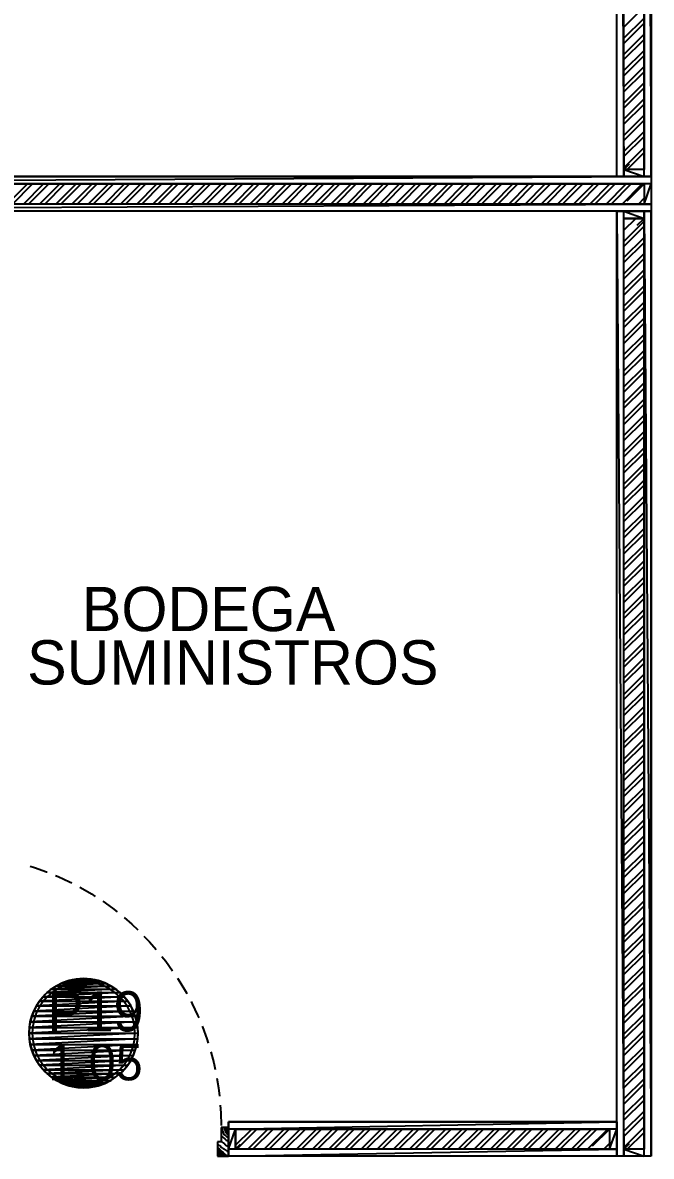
# Model space of a CAD drawing. Header units: millimetres. Extents: x 7649 to 34105, y 3983 to 25377.
# Drawn here: x 23903 to 26084, y 12918 to 16851 of the extents above; entities that cross this region are included whole.
import ezdxf

# ---------------------------------------------------------------- set-up
doc = ezdxf.new("R2010")
doc.units = ezdxf.units.MM

msp = doc.modelspace()

# ---------------------------------------------------------------- linework, layer by layer
at = {"layer": 'GEOMETRY', "color": 7}
for p, q in [((25963.91528, 16317.03056), (25963.91528, 20636.61806)), ((25963.91528, 20636.61806), (25988.78611, 16317.03056)), ((25963.91528, 20636.61806), (25988.78611, 16317.03056)), ((25988.78611, 16317.03056), (25988.78611, 20636.61806)), ((26058.63611, 16317.03056), (26058.63611, 20636.61806)), ((26058.63611, 20636.61806), (26084.03611, 16317.03056)), ((26058.63611, 20636.61806), (26084.03611, 16317.03056)), ((26084.03611, 16317.03056), (26084.03611, 20636.61806)), ((25988.78611, 16835.08472), (26058.63611, 16905.46389)), ((25988.78611, 16796.98472), (26058.63611, 16866.83472)), ((25988.78611, 16778.99306), (26058.63611, 16848.84306)), ((25988.78611, 16740.89306), (26058.63611, 16810.74306)), ((25988.78611, 16722.90139), (26058.63611, 16792.75139)), ((25988.78611, 16684.80139), (26058.63611, 16754.65139)), ((25988.78611, 16666.80972), (26058.63611, 16736.65972)), ((25988.78611, 16628.18056), (26058.63611, 16698.55972)), ((25988.78611, 16610.71806), (26058.63611, 16680.56806)), ((25988.78611, 16572.08889), (26058.63611, 16642.46806)), ((25988.78611, 16554.62639), (26058.63611, 16624.47639)), ((25988.78611, 16515.99722), (26058.63611, 16586.37639)), ((25988.78611, 16498.53472), (26058.63611, 16568.38472)), ((25988.78611, 16459.90556), (26058.63611, 16530.28472)), ((25988.78611, 16442.44306), (26058.63611, 16512.29306)), ((25988.78611, 16403.81389), (26058.63611, 16473.66389)), ((25988.78611, 16386.35139), (26058.63611, 16456.20139)), ((25988.78611, 16347.72222), (26058.63611, 16417.57222)), ((26000.42778, 16341.90139), (26058.63611, 16400.10972)), ((25988.78611, 16341.90139), (26008.89444, 16361.48056)), ((25988.78611, 16317.03056), (25988.78611, 16341.90139)), ((25988.78611, 16341.90139), (26058.63611, 16317.03056)), ((25988.78611, 16341.90139), (26058.63611, 16317.03056)), ((26058.63611, 16341.90139), (25988.78611, 16341.90139)), ((26056.51944, 16341.90139), (26058.63611, 16344.01806)), ((26058.63611, 16317.03056), (26058.63611, 16341.90139)), ((21283.96528, 16291.63056), (26084.03611, 16317.03056)), ((21283.96528, 16291.63056), (26084.03611, 16317.03056)), ((26084.03611, 16317.03056), (21283.96528, 16317.03056)), ((26084.03611, 16291.63056), (21283.96528, 16291.63056)), ((23849.89444, 16221.78056), (23919.74444, 16291.63056)), ((23867.88611, 16221.78056), (23937.73611, 16291.63056)), ((23905.98611, 16221.78056), (23975.83611, 16291.63056)), ((23923.97778, 16221.78056), (23993.82778, 16291.63056)), ((23962.07778, 16221.78056), (24032.45694, 16291.63056)), ((23980.06944, 16221.78056), (24049.91944, 16291.63056)), ((24018.16944, 16221.78056), (24088.54861, 16291.63056)), ((24036.16111, 16221.78056), (24106.01111, 16291.63056)), ((24074.26111, 16221.78056), (24144.64028, 16291.63056)), ((24092.25278, 16221.78056), (24162.10278, 16291.63056)), ((24130.35278, 16221.78056), (24200.73194, 16291.63056)), ((24148.34444, 16221.78056), (24218.19444, 16291.63056)), ((24186.97361, 16221.78056), (24256.82361, 16291.63056)), ((24204.43611, 16221.78056), (24274.28611, 16291.63056)), ((24243.06528, 16221.78056), (24312.91528, 16291.63056)), ((24260.52778, 16221.78056), (24330.37778, 16291.63056)), ((24299.15694, 16221.78056), (24369.00694, 16291.63056)), ((24316.61944, 16221.78056), (24386.46944, 16291.63056)), ((24355.24861, 16221.78056), (24425.09861, 16291.63056)), ((24372.71111, 16221.78056), (24442.56111, 16291.63056)), ((24411.34028, 16221.78056), (24481.19028, 16291.63056)), ((24428.80278, 16221.78056), (24499.18194, 16291.63056)), ((24467.43194, 16221.78056), (24537.28194, 16291.63056)), ((24484.89444, 16221.78056), (24555.27361, 16291.63056)), ((24523.52361, 16221.78056), (24593.37361, 16291.63056)), ((24540.98611, 16221.78056), (24611.36528, 16291.63056)), ((24579.61528, 16221.78056), (24649.46528, 16291.63056)), ((24597.07778, 16221.78056), (24667.45694, 16291.63056)), ((24635.70694, 16221.78056), (24705.55694, 16291.63056)), ((24653.69861, 16221.78056), (24723.54861, 16291.63056)), ((24691.79861, 16221.78056), (24761.64861, 16291.63056)), ((24709.79028, 16221.78056), (24779.64028, 16291.63056)), ((24747.89028, 16221.78056), (24817.74028, 16291.63056)), ((24765.88194, 16221.78056), (24835.73194, 16291.63056)), ((24803.98194, 16221.78056), (24874.36111, 16291.63056)), ((24821.97361, 16221.78056), (24891.82361, 16291.63056)), ((24860.07361, 16221.78056), (24930.45278, 16291.63056)), ((24878.06528, 16221.78056), (24947.91528, 16291.63056)), ((24916.16528, 16221.78056), (24986.54444, 16291.63056)), ((24934.15694, 16221.78056), (25004.00694, 16291.63056)), ((24972.25694, 16221.78056), (25042.63611, 16291.63056)), ((24990.24861, 16221.78056), (25060.09861, 16291.63056)), ((25028.87778, 16221.78056), (25098.72778, 16291.63056)), ((25046.34028, 16221.78056), (25116.19028, 16291.63056)), ((25084.96944, 16221.78056), (25154.81944, 16291.63056)), ((25102.43194, 16221.78056), (25172.28194, 16291.63056)), ((25141.06111, 16221.78056), (25210.91111, 16291.63056)), ((25158.52361, 16221.78056), (25228.37361, 16291.63056)), ((25197.15278, 16221.78056), (25267.00278, 16291.63056)), ((25214.61528, 16221.78056), (25284.46528, 16291.63056)), ((25253.24444, 16221.78056), (25323.09444, 16291.63056)), ((25270.70694, 16221.78056), (25341.08611, 16291.63056)), ((25309.33611, 16221.78056), (25379.18611, 16291.63056)), ((25326.79861, 16221.78056), (25397.17778, 16291.63056)), ((25365.42778, 16221.78056), (25435.27778, 16291.63056)), ((25382.89028, 16221.78056), (25453.26944, 16291.63056)), ((25421.51944, 16221.78056), (25491.36944, 16291.63056)), ((25438.98194, 16221.78056), (25509.36111, 16291.63056)), ((25477.61111, 16221.78056), (25547.46111, 16291.63056)), ((25495.07361, 16221.78056), (25565.45278, 16291.63056)), ((25533.70278, 16221.78056), (25603.55278, 16291.63056)), ((25551.69444, 16221.78056), (25621.54444, 16291.63056)), ((25589.79444, 16221.78056), (25659.64444, 16291.63056)), ((25607.78611, 16221.78056), (25677.63611, 16291.63056)), ((25645.88611, 16221.78056), (25716.26528, 16291.63056)), ((25663.87778, 16221.78056), (25733.72778, 16291.63056)), ((25701.97778, 16221.78056), (25772.35694, 16291.63056)), ((25719.96944, 16221.78056), (25789.81944, 16291.63056)), ((25758.06944, 16221.78056), (25828.44861, 16291.63056)), ((25776.06111, 16221.78056), (25845.91111, 16291.63056)), ((25814.16111, 16221.78056), (25884.54028, 16291.63056)), ((25832.15278, 16221.78056), (25902.00278, 16291.63056)), ((25870.25278, 16221.78056), (25940.63194, 16291.63056)), ((25888.24444, 16221.78056), (25958.09444, 16291.63056)), ((25926.87361, 16221.78056), (25996.72361, 16291.63056)), ((25944.33611, 16221.78056), (26014.18611, 16291.63056)), ((25988.78611, 16317.03056), (25963.91528, 16317.03056)), ((25982.96528, 16221.78056), (26052.81528, 16291.63056)), ((26058.63611, 16317.03056), (25988.78611, 16317.03056)), ((26000.42778, 16233.42222), (26058.63611, 16291.63056)), ((26056.51944, 16289.51389), (26058.63611, 16291.63056)), ((26084.03611, 16317.03056), (26058.63611, 16317.03056)), ((26058.63611, 16221.78056), (26084.03611, 16291.63056)), ((26058.63611, 16221.78056), (26084.03611, 16291.63056)), ((26084.03611, 16291.63056), (26058.63611, 16291.63056)), ((26058.63611, 16291.63056), (26058.63611, 16221.78056)), ((26084.03611, 16317.03056), (26084.03611, 16291.63056)), ((26084.03611, 16291.63056), (26084.03611, 16221.78056)), ((21283.96528, 16196.90972), (26084.03611, 16221.78056)), ((21283.96528, 16196.90972), (26084.03611, 16221.78056)), ((26084.03611, 16221.78056), (21283.96528, 16221.78056)), ((26039.05694, 16221.78056), (26058.63611, 16241.88889)), ((26084.03611, 16221.78056), (26058.63611, 16221.78056)), ((26084.03611, 16221.78056), (26084.03611, 16196.90972)), ((26084.03611, 16196.90972), (21283.96528, 16196.90972)), ((25963.91528, 12918.19306), (25963.91528, 16196.90972)), ((25963.91528, 16196.90972), (25988.78611, 12918.19306)), ((25963.91528, 16196.90972), (25988.78611, 12918.19306)), ((25988.78611, 16196.90972), (25963.91528, 16196.90972)), ((25988.78611, 12918.19306), (25988.78611, 16196.90972)), ((25988.78611, 16172.03889), (25988.78611, 16196.90972)), ((25988.78611, 16196.90972), (26058.63611, 16172.03889)), ((25988.78611, 16196.90972), (26058.63611, 16172.03889)), ((26058.63611, 16196.90972), (25988.78611, 16196.90972)), ((26058.63611, 16172.03889), (25988.78611, 16172.03889)), ((25988.78611, 16130.76389), (26030.06111, 16172.03889)), ((26035.35278, 16148.22639), (26058.63611, 16172.03889)), ((26058.63611, 16172.03889), (26058.63611, 16196.90972)), ((26058.63611, 12918.19306), (26058.63611, 16196.90972)), ((26058.63611, 16196.90972), (26084.03611, 12918.19306)), ((26058.63611, 16196.90972), (26084.03611, 12918.19306)), ((26084.03611, 16196.90972), (26058.63611, 16196.90972)), ((26084.03611, 12918.19306), (26084.03611, 16196.90972)), ((25988.78611, 16092.13472), (26058.63611, 16161.98472)), ((25988.78611, 16074.67222), (26058.63611, 16144.52222)), ((25988.78611, 16036.04306), (26058.63611, 16105.89306)), ((25988.78611, 16018.58056), (26058.63611, 16088.43056)), ((25988.78611, 15979.95139), (26058.63611, 16049.80139)), ((25988.78611, 15962.48889), (26058.63611, 16032.33889)), ((25988.78611, 15923.85972), (26058.63611, 15993.70972)), ((25988.78611, 15905.86806), (26058.63611, 15976.24722)), ((25988.78611, 15867.76806), (26058.63611, 15937.61806)), ((25988.78611, 15849.77639), (26058.63611, 15920.15556)), ((25988.78611, 15811.67639), (26058.63611, 15881.52639)), ((25988.78611, 15793.68472), (26058.63611, 15864.06389)), ((25988.78611, 15755.58472), (26058.63611, 15825.43472)), ((25988.78611, 15737.59306), (26058.63611, 15807.97222)), ((25988.78611, 15699.49306), (26058.63611, 15769.34306)), ((25988.78611, 15681.50139), (26058.63611, 15751.35139)), ((25988.78611, 15643.40139), (26058.63611, 15713.25139)), ((25988.78611, 15625.40972), (26058.63611, 15695.25972)), ((25988.78611, 15587.30972), (26058.63611, 15657.15972)), ((25988.78611, 15569.31806), (26058.63611, 15639.16806)), ((25988.78611, 15530.68889), (26058.63611, 15601.06806)), ((25988.78611, 15513.22639), (26058.63611, 15583.07639)), ((25988.78611, 15474.59722), (26058.63611, 15544.97639)), ((25988.78611, 15457.13472), (26058.63611, 15526.98472)), ((25988.78611, 15418.50556), (26058.63611, 15488.88472)), ((25988.78611, 15401.04306), (26058.63611, 15470.89306)), ((25988.78611, 15362.41389), (26058.63611, 15432.79306)), ((25988.78611, 15344.95139), (26058.63611, 15414.80139)), ((25988.78611, 15306.32222), (26058.63611, 15376.17222)), ((25988.78611, 15288.85972), (26058.63611, 15358.70972)), ((25988.78611, 15250.23056), (26058.63611, 15320.08056)), ((25988.78611, 15232.76806), (26058.63611, 15302.61806)), ((25988.78611, 15194.13889), (26058.63611, 15263.98889)), ((25988.78611, 15176.67639), (26058.63611, 15246.52639)), ((25988.78611, 15138.04722), (26058.63611, 15207.89722)), ((25988.78611, 15120.58472), (26058.63611, 15190.43472)), ((25988.78611, 15081.95556), (26058.63611, 15151.80556)), ((25988.78611, 15063.96389), (26058.63611, 15134.34306)), ((25988.78611, 15025.86389), (26058.63611, 15095.71389)), ((25988.78611, 15007.87222), (26058.63611, 15078.25139)), ((25988.78611, 14969.77222), (26058.63611, 15039.62222)), ((25988.78611, 14951.78056), (26058.63611, 15022.15972)), ((25988.78611, 14913.68056), (26058.63611, 14983.53056)), ((25988.78611, 14895.68889), (26058.63611, 14966.06806)), ((25988.78611, 14857.58889), (26058.63611, 14927.43889)), ((25988.78611, 14839.59722), (26058.63611, 14909.44722)), ((25988.78611, 14801.49722), (26058.63611, 14871.34722)), ((25988.78611, 14783.50556), (26058.63611, 14853.35556)), ((25988.78611, 14745.40556), (26058.63611, 14815.25556)), ((25988.78611, 14727.41389), (26058.63611, 14797.26389)), ((25988.78611, 14688.78472), (26058.63611, 14759.16389)), ((25988.78611, 14671.32222), (26058.63611, 14741.17222)), ((25988.78611, 14632.69306), (26058.63611, 14703.07222)), ((25988.78611, 14615.23056), (26058.63611, 14685.08056)), ((25988.78611, 14576.60139), (26058.63611, 14646.98056)), ((25988.78611, 14559.13889), (26058.63611, 14628.98889)), ((25988.78611, 14520.50972), (26058.63611, 14590.88889)), ((25988.78611, 14503.04722), (26058.63611, 14572.89722)), ((25988.78611, 14464.41806), (26058.63611, 14534.26806)), ((25988.78611, 14446.95556), (26058.63611, 14516.80556)), ((25988.78611, 14408.32639), (26058.63611, 14478.17639)), ((25988.78611, 14390.86389), (26058.63611, 14460.71389)), ((25988.78611, 14352.23472), (26058.63611, 14422.08472)), ((25988.78611, 14334.77222), (26058.63611, 14404.62222)), ((25988.78611, 14296.14306), (26058.63611, 14365.99306)), ((25988.78611, 14278.68056), (26058.63611, 14348.53056)), ((25988.78611, 14240.05139), (26058.63611, 14309.90139)), ((25988.78611, 14222.05972), (26058.63611, 14292.43889)), ((25988.78611, 14183.95972), (26058.63611, 14253.80972)), ((25988.78611, 14165.96806), (26058.63611, 14236.34722)), ((25988.78611, 14127.86806), (26058.63611, 14197.71806)), ((25988.78611, 14109.87639), (26058.63611, 14180.25556)), ((25988.78611, 14071.77639), (26058.63611, 14141.62639)), ((25988.78611, 14053.78472), (26058.63611, 14124.16389)), ((25988.78611, 14015.68472), (26058.63611, 14085.53472)), ((25988.78611, 13997.69306), (26058.63611, 14067.54306)), ((25988.78611, 13959.59306), (26058.63611, 14029.44306)), ((25988.78611, 13941.60139), (26058.63611, 14011.45139)), ((25988.78611, 13903.50139), (26058.63611, 13973.35139)), ((23929.26944, 13925.19722), (23944.61528, 13920.43472)), ((25988.78611, 13885.50972), (26058.63611, 13955.35972)), ((23944.61528, 13920.43472), (23985.89028, 13905.61806)), ((23985.89028, 13905.61806), (23988.00694, 13904.55972)), ((24017.11111, 13892.91806), (24026.10694, 13889.21389)), ((24026.10694, 13889.21389), (24065.79444, 13870.69306)), ((25988.78611, 13846.88056), (26058.63611, 13917.25972)), ((25988.78611, 13829.41806), (26058.63611, 13899.26806)), ((24065.79444, 13870.69306), (24073.73194, 13866.45972)), ((24101.24861, 13852.17222), (24104.42361, 13850.58472)), ((24104.42361, 13850.58472), (24141.99444, 13828.35972)), ((25988.78611, 13790.78889), (26058.63611, 13861.16806)), ((24141.99444, 13828.35972), (24155.22361, 13819.89306)), ((25988.78611, 13773.32639), (26058.63611, 13843.17639)), ((25988.78611, 13734.69722), (26058.63611, 13805.07639)), ((24181.15278, 13802.95972), (24214.49028, 13779.14722)), ((24214.49028, 13779.14722), (24231.42361, 13765.91806)), ((25988.78611, 13717.23472), (26058.63611, 13787.08472)), ((24255.76528, 13746.33889), (24281.69444, 13723.58472)), ((25988.78611, 13678.60556), (26058.63611, 13748.98472)), ((25988.78611, 13661.14306), (26058.63611, 13730.99306)), ((24281.69444, 13723.58472), (24302.33194, 13704.00556)), ((25988.78611, 13622.51389), (26058.63611, 13692.36389)), ((24324.02778, 13682.30972), (24343.60694, 13662.20139)), ((24343.60694, 13662.20139), (24366.36111, 13636.27222)), ((25988.78611, 13605.05139), (26058.63611, 13674.90139)), ((24385.94028, 13611.93056), (24399.69861, 13594.99722)), ((25988.78611, 13566.42222), (26058.63611, 13636.27222)), ((25988.78611, 13548.95972), (26058.63611, 13618.80972)), ((24399.69861, 13594.99722), (24423.51111, 13561.65972)), ((25988.78611, 13510.33056), (26058.63611, 13580.18056)), ((24153.63611, 13529.90972), (24056.26944, 13525.14722)), ((24056.26944, 13525.14722), (24075.31944, 13529.90972)), ((24153.63611, 13529.90972), (24056.26944, 13525.14722)), ((24089.07219, 13532.94525), (24064.45167, 13527.91462)), ((24134.05694, 13533.08472), (24075.31944, 13529.90972)), ((24075.31944, 13529.90972), (24094.89861, 13533.08472)), ((24134.05694, 13533.08472), (24075.31944, 13529.90972)), ((24075.31944, 13529.90972), (24153.63611, 13529.90972)), ((24075.31944, 13529.90972), (24153.63611, 13529.90972)), ((24114.74236, 13534.67222), (24089.07219, 13532.94525)), ((24114.47778, 13534.14306), (24094.89861, 13533.08472)), ((24094.89861, 13533.08472), (24134.05694, 13533.08472)), ((24094.89861, 13533.08472), (24134.05694, 13533.08472)), ((24134.05694, 13533.08472), (24114.47778, 13534.14306)), ((24140.41253, 13532.94525), (24114.74236, 13534.67222)), ((24153.63611, 13529.90972), (24134.05694, 13533.08472)), ((24165.03305, 13527.91462), (24140.41253, 13532.94525)), ((24172.68611, 13525.14722), (24153.63611, 13529.90972)), ((24440.97361, 13535.73056), (24448.91111, 13523.03056)), ((25988.78611, 13492.86806), (26058.63611, 13562.71806)), ((23999.14197, 13495.25474), (23980.97404, 13479.26346)), ((24225.60278, 13498.15972), (23988.00694, 13485.98889)), ((23988.00694, 13485.98889), (24003.35278, 13498.15972)), ((24225.60278, 13498.15972), (23988.00694, 13485.98889)), ((24019.26116, 13508.84396), (23999.14197, 13495.25474)), ((24208.66944, 13508.74306), (24003.35278, 13498.15972)), ((24003.35278, 13498.15972), (24019.75694, 13508.74306)), ((24208.66944, 13508.74306), (24003.35278, 13498.15972)), ((24003.35278, 13498.15972), (24225.60278, 13498.15972)), ((24003.35278, 13498.15972), (24225.60278, 13498.15972)), ((24024.86977, 13499.24868), (24005.93242, 13486.45772)), ((24041.10619, 13519.80572), (24019.26116, 13508.84396)), ((24191.20694, 13517.73889), (24019.75694, 13508.74306)), ((24019.75694, 13508.74306), (24037.74861, 13517.73889)), ((24191.20694, 13517.73889), (24019.75694, 13508.74306)), ((24019.75694, 13508.74306), (24208.66944, 13508.74306)), ((24019.75694, 13508.74306), (24208.66944, 13508.74306)), ((24045.4316, 13509.56652), (24024.86977, 13499.24868)), ((24172.68611, 13525.14722), (24037.74861, 13517.73889)), ((24037.74861, 13517.73889), (24056.26944, 13525.14722)), ((24172.68611, 13525.14722), (24037.74861, 13517.73889)), ((24037.74861, 13517.73889), (24191.20694, 13517.73889)), ((24037.74861, 13517.73889), (24191.20694, 13517.73889)), ((24064.45167, 13527.91462), (24041.10619, 13519.80572)), ((24067.40575, 13517.19908), (24045.4316, 13509.56652)), ((24056.26944, 13525.14722), (24172.68611, 13525.14722)), ((24056.26944, 13525.14722), (24172.68611, 13525.14722)), ((24090.58006, 13521.9342), (24067.40575, 13517.19908)), ((24114.74236, 13523.55972), (24090.58006, 13521.9342)), ((24138.90466, 13521.9342), (24114.74236, 13523.55972)), ((24162.07897, 13517.19908), (24138.90466, 13521.9342)), ((24184.05312, 13509.56652), (24162.07897, 13517.19908)), ((24188.37853, 13519.80572), (24165.03305, 13527.91462)), ((24191.20694, 13517.73889), (24172.68611, 13525.14722)), ((24204.61495, 13499.24868), (24184.05312, 13509.56652)), ((24210.22357, 13508.84396), (24188.37853, 13519.80572)), ((24208.66944, 13508.74306), (24191.20694, 13517.73889)), ((24223.5523, 13486.45772), (24204.61495, 13499.24868)), ((24225.60278, 13498.15972), (24208.66944, 13508.74306)), ((24230.34275, 13495.25474), (24210.22357, 13508.84396)), ((24240.94861, 13485.98889), (24225.60278, 13498.15972)), ((24248.51068, 13479.26346), (24230.34275, 13495.25474)), ((24448.91111, 13523.03056), (24471.13611, 13485.45972)), ((25988.78611, 13454.23889), (26058.63611, 13524.08889)), ((25988.78611, 13436.77639), (26058.63611, 13506.62639)), ((24267.40694, 13456.35556), (23950.96528, 13439.95139)), ((23950.96528, 13439.95139), (23961.54861, 13456.35556)), ((24267.40694, 13456.35556), (23950.96528, 13439.95139)), ((23964.98276, 13461.09553), (23951.39354, 13440.97634)), ((23973.77978, 13454.30508), (23960.98882, 13435.36773)), ((24254.70694, 13471.70139), (23961.54861, 13456.35556)), ((23961.54861, 13456.35556), (23974.24861, 13471.70139)), ((24254.70694, 13471.70139), (23961.54861, 13456.35556)), ((23961.54861, 13456.35556), (24267.40694, 13456.35556)), ((23961.54861, 13456.35556), (24267.40694, 13456.35556)), ((23980.97404, 13479.26346), (23964.98276, 13461.09553)), ((23988.8317, 13471.4058), (23973.77978, 13454.30508)), ((24240.94861, 13485.98889), (23974.24861, 13471.70139)), ((23974.24861, 13471.70139), (23988.00694, 13485.98889)), ((24240.94861, 13485.98889), (23974.24861, 13471.70139)), ((23974.24861, 13471.70139), (24254.70694, 13471.70139)), ((23974.24861, 13471.70139), (24254.70694, 13471.70139)), ((23988.00694, 13485.98889), (24240.94861, 13485.98889)), ((23988.00694, 13485.98889), (24240.94861, 13485.98889)), ((24005.93242, 13486.45772), (23988.8317, 13471.4058)), ((24240.65302, 13471.4058), (24223.5523, 13486.45772)), ((24255.70494, 13454.30508), (24240.65302, 13471.4058)), ((24254.70694, 13471.70139), (24240.94861, 13485.98889)), ((24264.50196, 13461.09553), (24248.51068, 13479.26346)), ((24267.40694, 13456.35556), (24254.70694, 13471.70139)), ((24268.4959, 13435.36773), (24255.70494, 13454.30508)), ((24278.09118, 13440.97634), (24264.50196, 13461.09553)), ((24277.99028, 13439.95139), (24267.40694, 13456.35556)), ((24471.13611, 13485.45972), (24473.25278, 13482.28472)), ((24487.54028, 13454.76806), (24491.77361, 13446.83056)), ((25988.78611, 13398.14722), (26058.63611, 13467.99722)), ((25988.78611, 13380.15556), (26058.63611, 13450.53472)), ((23940.43178, 13419.13131), (23932.32288, 13395.78583)), ((24286.98611, 13421.95972), (23934.56111, 13403.96806)), ((23934.56111, 13403.96806), (23941.96944, 13421.95972)), ((24286.98611, 13421.95972), (23934.56111, 13403.96806)), ((23951.39354, 13440.97634), (23940.43178, 13419.13131)), ((24277.99028, 13439.95139), (23941.96944, 13421.95972)), ((23941.96944, 13421.95972), (23950.96528, 13439.95139)), ((24277.99028, 13439.95139), (23941.96944, 13421.95972)), ((23941.96944, 13421.95972), (24286.98611, 13421.95972)), ((23941.96944, 13421.95972), (24286.98611, 13421.95972)), ((23950.67098, 13414.8059), (23943.03842, 13392.83175)), ((23960.98882, 13435.36773), (23950.67098, 13414.8059)), ((23950.96528, 13439.95139), (24277.99028, 13439.95139)), ((23950.96528, 13439.95139), (24277.99028, 13439.95139)), ((24278.81374, 13414.8059), (24268.4959, 13435.36773)), ((24286.98611, 13421.95972), (24277.99028, 13439.95139)), ((24289.05294, 13419.13131), (24278.09118, 13440.97634)), ((24286.4463, 13392.83175), (24278.81374, 13414.8059)), ((24293.86528, 13403.96806), (24286.98611, 13421.95972)), ((24297.16184, 13395.78583), (24289.05294, 13419.13131)), ((24491.77361, 13446.83056), (24510.29444, 13407.67222)), ((25988.78611, 13342.05556), (26058.63611, 13411.90556)), ((24299.15694, 13384.38889), (23926.62361, 13365.33889)), ((23926.62361, 13365.33889), (23929.79861, 13384.38889)), ((24299.15694, 13384.38889), (23926.62361, 13365.33889)), ((23932.32288, 13395.78583), (23927.29225, 13371.16531)), ((24293.86528, 13403.96806), (23929.79861, 13384.38889)), ((23929.79861, 13384.38889), (23934.56111, 13403.96806)), ((24293.86528, 13403.96806), (23929.79861, 13384.38889)), ((23929.79861, 13384.38889), (24299.15694, 13384.38889)), ((23929.79861, 13384.38889), (24299.15694, 13384.38889)), ((23934.56111, 13403.96806), (24293.86528, 13403.96806)), ((23934.56111, 13403.96806), (24293.86528, 13403.96806)), ((23943.03842, 13392.83175), (23938.3033, 13369.65744)), ((24291.18142, 13369.65744), (24286.4463, 13392.83175)), ((24299.15694, 13384.38889), (24293.86528, 13403.96806)), ((24302.19248, 13371.16531), (24297.16184, 13395.78583)), ((24302.33194, 13365.33889), (24299.15694, 13384.38889)), ((24510.29444, 13407.67222), (24514.52778, 13398.14722)), ((25988.78611, 13324.06389), (26058.63611, 13394.44306)), ((23927.29225, 13371.16531), (23925.56528, 13345.49514)), ((24302.33194, 13365.33889), (23925.56528, 13345.23056)), ((23925.56528, 13345.23056), (23926.62361, 13365.33889)), ((24302.33194, 13365.33889), (23925.56528, 13345.23056)), ((23925.56528, 13345.49514), (23927.29225, 13319.82497)), ((23925.56528, 13345.23056), (24303.39028, 13345.23056)), ((23925.56528, 13345.23056), (24303.39028, 13345.23056)), ((23926.62361, 13325.65139), (23925.56528, 13345.23056)), ((23926.62361, 13365.33889), (24302.33194, 13365.33889)), ((23926.62361, 13365.33889), (24302.33194, 13365.33889)), ((24303.39028, 13345.23056), (23926.62361, 13325.65139)), ((24303.39028, 13345.23056), (23926.62361, 13325.65139)), ((23936.14861, 13345.23056), (24292.27778, 13345.23056)), ((23938.3033, 13369.65744), (23936.67778, 13345.49514)), ((23936.67778, 13345.49514), (23938.3033, 13321.33284)), ((24292.80694, 13345.49514), (24291.18142, 13369.65744)), ((24291.18142, 13321.33284), (24292.80694, 13345.49514)), ((24303.91944, 13345.49514), (24302.19248, 13371.16531)), ((24302.19248, 13319.82497), (24303.91944, 13345.49514)), ((24303.39028, 13345.23056), (24302.33194, 13365.33889)), ((24302.33194, 13325.65139), (24303.39028, 13345.23056)), ((24526.16944, 13369.57222), (24527.22778, 13366.92639)), ((24527.22778, 13366.92639), (24542.04444, 13326.18056)), ((25988.78611, 13285.96389), (26058.63611, 13355.81389)), ((25988.78611, 13267.97222), (26058.63611, 13338.35139)), ((23926.62361, 13325.65139), (24302.33194, 13325.65139)), ((23926.62361, 13325.65139), (24302.33194, 13325.65139)), ((23929.79861, 13306.07222), (23926.62361, 13325.65139)), ((23927.29225, 13319.82497), (23932.32288, 13295.20445)), ((24302.33194, 13325.65139), (23929.79861, 13306.07222)), ((24302.33194, 13325.65139), (23929.79861, 13306.07222)), ((23929.79861, 13306.07222), (24299.15694, 13306.07222)), ((23929.79861, 13306.07222), (24299.15694, 13306.07222)), ((23934.56111, 13287.02222), (23929.79861, 13306.07222)), ((23932.32288, 13295.20445), (23940.43178, 13271.85897)), ((24299.15694, 13306.07222), (23934.56111, 13287.02222)), ((24299.15694, 13306.07222), (23934.56111, 13287.02222)), ((23938.3033, 13321.33284), (23943.03842, 13298.15853)), ((23943.03842, 13298.15853), (23950.67098, 13276.18438)), ((24278.81374, 13276.18438), (24286.4463, 13298.15853)), ((24286.4463, 13298.15853), (24291.18142, 13321.33284)), ((24289.05294, 13271.85897), (24297.16184, 13295.20445)), ((24293.86528, 13287.02222), (24299.15694, 13306.07222)), ((24297.16184, 13295.20445), (24302.19248, 13319.82497)), ((24299.15694, 13306.07222), (24302.33194, 13325.65139)), ((24542.04444, 13326.18056), (24547.33611, 13310.30556)), ((25988.78611, 13229.87222), (26058.63611, 13299.72222)), ((23934.56111, 13287.02222), (24293.86528, 13287.02222)), ((23934.56111, 13287.02222), (24293.86528, 13287.02222)), ((23941.96944, 13268.50139), (23934.56111, 13287.02222)), ((23940.43178, 13271.85897), (23951.39354, 13250.01393)), ((24293.86528, 13287.02222), (23941.96944, 13268.50139)), ((24293.86528, 13287.02222), (23941.96944, 13268.50139)), ((23941.96944, 13268.50139), (24286.98611, 13268.50139)), ((23941.96944, 13268.50139), (24286.98611, 13268.50139)), ((23950.96528, 13251.03889), (23941.96944, 13268.50139)), ((23950.67098, 13276.18438), (23960.98882, 13255.62255)), ((24286.98611, 13268.50139), (23950.96528, 13251.03889)), ((24286.98611, 13268.50139), (23950.96528, 13251.03889)), ((23960.98882, 13255.62255), (23973.77978, 13236.6852)), ((24255.70494, 13236.6852), (24268.4959, 13255.62255)), ((24268.4959, 13255.62255), (24278.81374, 13276.18438)), ((24277.99028, 13251.03889), (24286.98611, 13268.50139)), ((24278.09118, 13250.01393), (24289.05294, 13271.85897)), ((24286.98611, 13268.50139), (24293.86528, 13287.02222)), ((24556.33194, 13280.67222), (24566.38611, 13242.04306)), ((25988.78611, 13211.88056), (26058.63611, 13282.25972)), ((23950.96528, 13251.03889), (24277.99028, 13251.03889)), ((23950.96528, 13251.03889), (24277.99028, 13251.03889)), ((23961.54861, 13234.10556), (23950.96528, 13251.03889)), ((23951.39354, 13250.01393), (23964.98276, 13229.89475)), ((24277.99028, 13251.03889), (23961.54861, 13234.10556)), ((24277.99028, 13251.03889), (23961.54861, 13234.10556)), ((23961.54861, 13234.10556), (24267.40694, 13234.10556)), ((23961.54861, 13234.10556), (24267.40694, 13234.10556)), ((23974.24861, 13218.75972), (23961.54861, 13234.10556)), ((23964.98276, 13229.89475), (23980.97404, 13211.72682)), ((23973.77978, 13236.6852), (23988.8317, 13219.58448)), ((24267.40694, 13234.10556), (23974.24861, 13218.75972)), ((24267.40694, 13234.10556), (23974.24861, 13218.75972)), ((23974.24861, 13218.75972), (24254.70694, 13218.75972)), ((23974.24861, 13218.75972), (24254.70694, 13218.75972)), ((23988.00694, 13205.00139), (23974.24861, 13218.75972)), ((24254.70694, 13218.75972), (23988.00694, 13205.00139)), ((24254.70694, 13218.75972), (23988.00694, 13205.00139)), ((23988.8317, 13219.58448), (24005.93242, 13204.53256)), ((24223.5523, 13204.53256), (24240.65302, 13219.58448)), ((24240.65302, 13219.58448), (24255.70494, 13236.6852)), ((24240.94861, 13205.00139), (24254.70694, 13218.75972)), ((24248.51068, 13211.72682), (24264.50196, 13229.89475)), ((24254.70694, 13218.75972), (24267.40694, 13234.10556)), ((24264.50196, 13229.89475), (24278.09118, 13250.01393)), ((24267.40694, 13234.10556), (24277.99028, 13251.03889)), ((24566.38611, 13242.04306), (24571.14861, 13219.81806)), ((25988.78611, 13173.78056), (26058.63611, 13243.63056)), ((25988.78611, 13155.78889), (26058.63611, 13225.63889)), ((23980.97404, 13211.72682), (23999.14197, 13195.73554)), ((23988.00694, 13205.00139), (24240.94861, 13205.00139)), ((23988.00694, 13205.00139), (24240.94861, 13205.00139)), ((24003.35278, 13192.30139), (23988.00694, 13205.00139)), ((23999.14197, 13195.73554), (24019.26116, 13182.14632)), ((24240.94861, 13205.00139), (24003.35278, 13192.30139)), ((24240.94861, 13205.00139), (24003.35278, 13192.30139)), ((24003.35278, 13192.30139), (24225.60278, 13192.30139)), ((24003.35278, 13192.30139), (24225.60278, 13192.30139)), ((24019.75694, 13181.71806), (24003.35278, 13192.30139)), ((24005.93242, 13204.53256), (24024.86977, 13191.7416)), ((24019.26116, 13182.14632), (24041.10619, 13171.18456)), ((24225.60278, 13192.30139), (24019.75694, 13181.71806)), ((24225.60278, 13192.30139), (24019.75694, 13181.71806)), ((24019.75694, 13181.71806), (24208.66944, 13181.71806)), ((24019.75694, 13181.71806), (24208.66944, 13181.71806)), ((24037.74861, 13172.72222), (24019.75694, 13181.71806)), ((24024.86977, 13191.7416), (24045.4316, 13181.42376)), ((24208.66944, 13181.71806), (24037.74861, 13172.72222)), ((24208.66944, 13181.71806), (24037.74861, 13172.72222)), ((24045.4316, 13181.42376), (24067.40575, 13173.7912)), ((24162.07897, 13173.7912), (24184.05312, 13181.42376)), ((24184.05312, 13181.42376), (24204.61495, 13191.7416)), ((24188.37853, 13171.18456), (24210.22357, 13182.14632)), ((24191.20694, 13172.72222), (24208.66944, 13181.71806)), ((24204.61495, 13191.7416), (24223.5523, 13204.53256)), ((24208.66944, 13181.71806), (24225.60278, 13192.30139)), ((24210.22357, 13182.14632), (24230.34275, 13195.73554)), ((24225.60278, 13192.30139), (24240.94861, 13205.00139)), ((24230.34275, 13195.73554), (24248.51068, 13211.72682)), ((24576.96944, 13189.12639), (24582.26111, 13156.31806)), ((25988.78611, 13117.68889), (26058.63611, 13187.53889)), ((24037.74861, 13172.72222), (24191.20694, 13172.72222)), ((24037.74861, 13172.72222), (24191.20694, 13172.72222)), ((24056.26944, 13165.84306), (24037.74861, 13172.72222)), ((24041.10619, 13171.18456), (24064.45167, 13163.07566)), ((24191.20694, 13172.72222), (24056.26944, 13165.84306)), ((24191.20694, 13172.72222), (24056.26944, 13165.84306)), ((24056.26944, 13165.84306), (24172.68611, 13165.84306)), ((24056.26944, 13165.84306), (24172.68611, 13165.84306)), ((24075.31944, 13160.55139), (24056.26944, 13165.84306)), ((24064.45167, 13163.07566), (24089.07219, 13158.04502)), ((24067.40575, 13173.7912), (24090.58006, 13169.05608)), ((24172.68611, 13165.84306), (24075.31944, 13160.55139)), ((24172.68611, 13165.84306), (24075.31944, 13160.55139)), ((24075.31944, 13160.55139), (24153.63611, 13160.55139)), ((24153.63611, 13160.55139), (24075.31944, 13160.55139)), ((24075.31944, 13160.55139), (24094.89861, 13157.37639)), ((24089.07219, 13158.04502), (24114.74236, 13156.31806)), ((24090.58006, 13169.05608), (24114.74236, 13167.43056)), ((24094.89861, 13157.37639), (24153.63611, 13160.55139)), ((24094.89861, 13157.37639), (24153.63611, 13160.55139)), ((24134.05694, 13157.37639), (24094.89861, 13157.37639)), ((24134.05694, 13157.37639), (24094.89861, 13157.37639)), ((24094.89861, 13157.37639), (24114.47778, 13156.31806)), ((24114.47778, 13156.31806), (24134.05694, 13157.37639)), ((24114.74236, 13167.43056), (24138.90466, 13169.05608)), ((24114.74236, 13156.31806), (24140.41253, 13158.04502)), ((24153.63611, 13160.55139), (24134.05694, 13157.37639)), ((24138.90466, 13169.05608), (24162.07897, 13173.7912)), ((24140.41253, 13158.04502), (24165.03305, 13163.07566)), ((24153.63611, 13160.55139), (24172.68611, 13165.84306)), ((24165.03305, 13163.07566), (24188.37853, 13171.18456)), ((24172.68611, 13165.84306), (24191.20694, 13172.72222)), ((24582.26111, 13156.31806), (24585.96528, 13127.21389)), ((25988.78611, 13099.69722), (26058.63611, 13169.54722)), ((25988.78611, 13061.59722), (26058.63611, 13131.44722)), ((25988.78611, 13043.60556), (26058.63611, 13113.45556)), ((24588.61111, 13095.99306), (24590.72778, 13069.53472)), ((24590.72778, 13069.53472), (24591.78611, 13025.61389)), ((25988.78611, 13004.97639), (26058.63611, 13075.35556)), ((25988.78611, 12987.51389), (26058.63611, 13057.36389)), ((24617.18611, 13017.67639), (24591.78611, 13017.67639)), ((24591.78611, 13017.67639), (24591.78611, 12967.93472)), ((24593.90278, 13017.67639), (24595.49028, 13011.32639)), ((24602.36944, 13017.67639), (24603.95694, 13011.85556)), ((24608.19028, 13017.67639), (24610.30694, 13010.79722)), ((24617.18611, 13012.91389), (25963.91528, 13038.31389)), ((24617.18611, 13012.91389), (25963.91528, 13038.31389)), ((25963.91528, 13038.31389), (24617.18611, 13038.31389)), ((24617.18611, 13038.31389), (24617.18611, 13012.91389)), ((24617.18611, 12918.19306), (24617.18611, 13017.67639)), ((25963.91528, 13038.31389), (25963.91528, 13012.91389)), ((25988.78611, 12948.88472), (26058.63611, 13019.26389)), ((24591.78611, 12990.15972), (24595.49028, 12986.98472)), ((24595.49028, 13011.32639), (24597.07778, 13006.56389)), ((24595.49028, 12986.98472), (24599.19444, 12983.80972)), ((24597.07778, 13006.56389), (24598.13611, 13003.38889)), ((24598.13611, 13003.38889), (24598.66528, 13000.74306)), ((24598.66528, 13000.74306), (24600.25278, 12997.03889)), ((24599.19444, 12983.80972), (24604.48611, 12979.04722)), ((24600.25278, 12997.03889), (24602.36944, 12994.39306)), ((24602.36944, 12994.39306), (24604.48611, 12992.80556)), ((24603.95694, 13011.85556), (24605.54444, 13006.56389)), ((24604.48611, 12992.80556), (24607.13194, 12990.15972)), ((24604.48611, 12979.04722), (24609.77778, 12974.81389)), ((24605.54444, 13006.56389), (24606.60278, 13002.85972)), ((24606.60278, 13002.85972), (24607.66111, 13000.74306)), ((24607.13194, 12990.15972), (24610.83611, 12987.51389)), ((24607.66111, 13000.74306), (24609.77778, 12998.09722)), ((24609.77778, 12998.09722), (24611.89444, 12996.50972)), ((24610.30694, 13010.79722), (24611.36528, 13007.62222)), ((24610.83611, 12987.51389), (24614.01111, 12985.39722)), ((24611.36528, 13007.62222), (24611.89444, 13005.50556)), ((24611.89444, 13005.50556), (24612.42361, 13003.91806)), ((24611.89444, 12996.50972), (24612.95278, 12995.45139)), ((24612.42361, 13003.91806), (24612.95278, 13003.38889)), ((24612.95278, 13003.38889), (24614.01111, 13002.85972)), ((24612.95278, 12995.45139), (24614.01111, 12994.92222)), ((24614.01111, 13002.85972), (24615.06944, 13002.33056)), ((24614.01111, 12994.92222), (24614.54028, 12994.39306)), ((24614.01111, 12985.39722), (24617.18611, 12983.28056)), ((24614.54028, 12994.39306), (24615.06944, 12994.39306)), ((24615.06944, 13002.33056), (24617.18611, 13001.27222)), ((24615.06944, 12994.39306), (24615.59861, 12993.86389)), ((24615.59861, 12993.86389), (24617.18611, 12993.33472)), ((24617.18611, 12943.06389), (24642.05694, 13012.91389)), ((24617.18611, 12943.06389), (24642.05694, 13012.91389)), ((24642.05694, 13012.91389), (24617.18611, 13012.91389)), ((24617.18611, 13012.91389), (24617.18611, 12943.06389)), ((25963.91528, 13012.91389), (24617.18611, 13012.91389)), ((24642.05694, 13012.91389), (24642.05694, 12943.06389)), ((24642.05694, 12957.35139), (24698.14861, 13012.91389)), ((24645.76111, 12943.06389), (24715.61111, 13012.91389)), ((24683.86111, 12943.06389), (24754.24028, 13012.91389)), ((24701.85278, 12943.06389), (24771.70278, 13012.91389)), ((24740.48194, 12943.06389), (24810.33194, 13012.91389)), ((24757.94444, 12943.06389), (24827.79444, 13012.91389)), ((24796.57361, 12943.06389), (24866.42361, 13012.91389)), ((24814.03611, 12943.06389), (24883.88611, 13012.91389)), ((24852.66528, 12943.06389), (24922.51528, 13012.91389)), ((24870.12778, 12943.06389), (24939.97778, 13012.91389)), ((24908.75694, 12943.06389), (24978.60694, 13012.91389)), ((24926.21944, 12943.06389), (24996.06944, 13012.91389)), ((24964.84861, 12943.06389), (25034.69861, 13012.91389)), ((24982.31111, 12943.06389), (25052.69028, 13012.91389)), ((25020.94028, 12943.06389), (25090.79028, 13012.91389)), ((25038.40278, 12943.06389), (25108.78194, 13012.91389)), ((25077.03194, 12943.06389), (25146.88194, 13012.91389)), ((25094.49444, 12943.06389), (25164.87361, 13012.91389)), ((25133.12361, 12943.06389), (25202.97361, 13012.91389)), ((25150.58611, 12943.06389), (25220.96528, 13012.91389)), ((25189.21528, 12943.06389), (25259.06528, 13012.91389)), ((25207.20694, 12943.06389), (25277.05694, 13012.91389)), ((25245.30694, 12943.06389), (25315.15694, 13012.91389)), ((25263.29861, 12943.06389), (25333.14861, 13012.91389)), ((25301.39861, 12943.06389), (25371.24861, 13012.91389)), ((25319.39028, 12943.06389), (25389.24028, 13012.91389)), ((25357.49028, 12943.06389), (25427.86944, 13012.91389)), ((25375.48194, 12943.06389), (25445.33194, 13012.91389)), ((25413.58194, 12943.06389), (25483.96111, 13012.91389)), ((25431.57361, 12943.06389), (25501.42361, 13012.91389)), ((25469.67361, 12943.06389), (25540.05278, 13012.91389)), ((25487.66528, 12943.06389), (25557.51528, 13012.91389)), ((25525.76528, 12943.06389), (25596.14444, 13012.91389)), ((25543.75694, 12943.06389), (25613.60694, 13012.91389)), ((25582.38611, 12943.06389), (25652.23611, 13012.91389)), ((25599.84861, 12943.06389), (25669.69861, 13012.91389)), ((25638.47778, 12943.06389), (25708.32778, 13012.91389)), ((25655.94028, 12943.06389), (25725.79028, 13012.91389)), ((25694.56944, 12943.06389), (25764.41944, 13012.91389)), ((25712.03194, 12943.06389), (25781.88194, 13012.91389)), ((25750.66111, 12943.06389), (25820.51111, 13012.91389)), ((25768.12361, 12943.06389), (25837.97361, 13012.91389)), ((25806.75278, 12943.06389), (25876.60278, 13012.91389)), ((25824.21528, 12943.06389), (25894.59444, 13012.91389)), ((25862.84444, 12943.06389), (25932.69444, 13012.91389)), ((25880.30694, 12954.70556), (25939.04444, 13012.91389)), ((25936.39861, 13010.79722), (25939.04444, 13012.91389)), ((25939.04444, 12943.06389), (25963.91528, 13012.91389)), ((25939.04444, 12943.06389), (25963.91528, 13012.91389)), ((25963.91528, 13012.91389), (25939.04444, 13012.91389)), ((25939.04444, 13012.91389), (25939.04444, 12943.06389)), ((25963.91528, 13012.91389), (25963.91528, 12943.06389)), ((26000.42778, 12943.06389), (26058.63611, 13001.27222)), ((24591.78611, 12967.93472), (24579.08611, 12967.93472)), ((24579.08611, 12967.93472), (24579.08611, 12918.19306)), ((24579.08611, 12961.05556), (24581.20278, 12959.46806)), ((24579.08611, 12948.35556), (24584.37778, 12944.12222)), ((24579.08611, 12940.94722), (24583.31944, 12937.24306)), ((24581.20278, 12959.46806), (24582.26111, 12958.40972)), ((24582.26111, 12958.40972), (24583.31944, 12957.88056)), ((24583.31944, 12957.88056), (24583.84861, 12957.35139)), ((24583.84861, 12957.35139), (24584.90694, 12956.82222)), ((24584.37778, 12944.12222), (24587.02361, 12942.00556)), ((24584.90694, 12956.82222), (24586.49444, 12955.23472)), ((24586.49444, 12955.23472), (24589.14028, 12953.11806)), ((24587.02361, 12942.00556), (24590.19861, 12938.83056)), ((24589.14028, 12953.11806), (24592.31528, 12950.47222)), ((24590.19861, 12938.83056), (24594.43194, 12935.12639)), ((24591.78611, 12970.05139), (24595.49028, 12967.40556)), ((24592.31528, 12950.47222), (24593.90278, 12948.88472)), ((24593.90278, 12948.88472), (24594.43194, 12948.88472)), ((24594.43194, 12948.88472), (24594.96111, 12948.35556)), ((24594.96111, 12948.35556), (24596.54861, 12947.29722)), ((24595.49028, 12967.40556), (24598.66528, 12964.75972)), ((24596.54861, 12947.29722), (24599.19444, 12945.70972)), ((24598.66528, 12964.75972), (24602.89861, 12961.05556)), ((24599.19444, 12945.70972), (24602.89861, 12943.06389)), ((24602.89861, 12961.05556), (24604.48611, 12959.46806)), ((24602.89861, 12943.06389), (24605.54444, 12940.94722)), ((24604.48611, 12959.46806), (24605.54444, 12958.93889)), ((24605.54444, 12958.93889), (24606.07361, 12958.40972)), ((24605.54444, 12940.94722), (24608.71944, 12938.83056)), ((24606.07361, 12958.40972), (24606.60278, 12958.40972)), ((24606.60278, 12958.40972), (24606.60278, 12957.88056)), ((24606.60278, 12957.88056), (24607.13194, 12957.88056)), ((24607.13194, 12957.88056), (24608.19028, 12957.35139)), ((24608.19028, 12957.35139), (24609.77778, 12956.29306)), ((24608.71944, 12938.83056), (24612.95278, 12936.18472)), ((24609.77778, 12974.81389), (24612.42361, 12972.69722)), ((24609.77778, 12956.29306), (24612.95278, 12954.17639)), ((24612.42361, 12972.69722), (24614.54028, 12971.10972)), ((24612.95278, 12954.17639), (24617.18611, 12951.53056)), ((24614.54028, 12971.10972), (24617.18611, 12969.52222)), ((24617.18611, 12918.19306), (25963.91528, 12943.06389)), ((24617.18611, 12918.19306), (25963.91528, 12943.06389)), ((25963.91528, 12943.06389), (24617.18611, 12943.06389)), ((24617.18611, 12943.06389), (24617.18611, 12918.19306)), ((24642.05694, 12943.06389), (24617.18611, 12943.06389)), ((24642.05694, 12943.06389), (24659.51944, 12960.52639)), ((25918.93611, 12943.06389), (25939.04444, 12963.17222)), ((25963.91528, 12943.06389), (25939.04444, 12943.06389)), ((25963.91528, 12943.06389), (25963.91528, 12918.19306)), ((25988.78611, 12943.06389), (26008.89444, 12963.17222)), ((25988.78611, 12918.19306), (25988.78611, 12943.06389)), ((25988.78611, 12943.06389), (26058.63611, 12918.19306)), ((25988.78611, 12943.06389), (26058.63611, 12918.19306)), ((26058.63611, 12943.06389), (25988.78611, 12943.06389)), ((26056.51944, 12943.06389), (26058.63611, 12945.18056)), ((26058.63611, 12918.19306), (26058.63611, 12943.06389)), ((24579.08611, 12933.00972), (24582.26111, 12930.36389)), ((24579.08611, 12927.71806), (24583.84861, 12923.48472)), ((24579.08611, 12918.19306), (24583.31944, 12921.89722)), ((24579.08611, 12918.19306), (24617.18611, 12918.19306)), ((24582.26111, 12930.36389), (24585.43611, 12927.18889)), ((24583.31944, 12937.24306), (24588.08194, 12933.00972)), ((24583.84861, 12923.48472), (24589.66944, 12918.19306)), ((24585.43611, 12927.18889), (24590.19861, 12922.95556)), ((24588.08194, 12933.00972), (24591.25694, 12929.83472)), ((24590.19861, 12922.95556), (24595.49028, 12918.19306)), ((24591.25694, 12929.83472), (24594.96111, 12926.65972)), ((24594.43194, 12935.12639), (24599.19444, 12930.89306)), ((24594.96111, 12926.65972), (24599.19444, 12922.95556)), ((24599.19444, 12930.89306), (24605.54444, 12925.07222)), ((24599.19444, 12922.95556), (24603.95694, 12918.19306)), ((24605.54444, 12925.07222), (24612.95278, 12918.19306)), ((24612.95278, 12936.18472), (24617.18611, 12933.53889)), ((25963.91528, 12918.19306), (24617.18611, 12918.19306)), ((25988.78611, 12918.19306), (25963.91528, 12918.19306)), ((26058.63611, 12918.19306), (25988.78611, 12918.19306)), ((26084.03611, 12918.19306), (26058.63611, 12918.19306))]:
    msp.add_line(p, q, dxfattribs=at)
at = {"layer": 'RECTANGLES', "color": 7}
for p, q in [((25963.91528, 16317.03056), (25963.91528, 20636.61806)), ((25988.78611, 16341.90139), (25988.78611, 20611.74722)), ((26058.63611, 20611.74722), (26058.63611, 16341.90139)), ((26084.03611, 20636.61806), (26084.03611, 16317.03056)), ((26058.63611, 16341.90139), (25988.78611, 16341.90139)), ((21283.96528, 16317.03056), (26084.03611, 16317.03056)), ((21308.83611, 16291.63056), (26058.63611, 16291.63056)), ((26084.03611, 16317.03056), (25963.91528, 16317.03056)), ((26058.63611, 16291.63056), (26058.63611, 16221.78056)), ((26084.03611, 16317.03056), (26084.03611, 16196.90972)), ((26058.63611, 16221.78056), (21308.83611, 16221.78056)), ((26084.03611, 16196.90972), (21283.96528, 16196.90972)), ((25963.91528, 16196.90972), (26084.03611, 16196.90972)), ((25963.91528, 12918.19306), (25963.91528, 16196.90972)), ((25988.78611, 16172.03889), (26058.63611, 16172.03889)), ((25988.78611, 12943.06389), (25988.78611, 16172.03889)), ((26058.63611, 16172.03889), (26058.63611, 12943.06389)), ((26084.03611, 16196.90972), (26084.03611, 12918.19306)), ((24617.18611, 13038.31389), (25963.91528, 13038.31389)), ((24617.18611, 12918.19306), (24617.18611, 13038.31389)), ((25963.91528, 13038.31389), (25963.91528, 12918.19306)), ((24642.05694, 13012.91389), (25939.04444, 13012.91389)), ((24642.05694, 12943.06389), (24642.05694, 13012.91389)), ((25939.04444, 13012.91389), (25939.04444, 12943.06389)), ((25939.04444, 12943.06389), (24642.05694, 12943.06389)), ((26058.63611, 12943.06389), (25988.78611, 12943.06389)), ((25963.91528, 12918.19306), (24617.18611, 12918.19306)), ((26084.03611, 12918.19306), (25963.91528, 12918.19306))]:
    msp.add_line(p, q, dxfattribs=at)

# ---------------------------------------------------------------- texts
at = {"layer": 'TEXT'}
for s, height, p in [('BODEGA', 153.66947, (24108.65694, 14740.12247)), ('SUMINISTROS', 153.66947, (23918.68611, 14554.91413)), ('P19', 139.69947, (23990.12361, 13351.34783)), ('1.05', 125.72947, (23992.24028, 13181.7732))]:
    msp.add_text(s, height=height, dxfattribs=at).set_placement(p)

doc.saveas('drawing.dxf')
